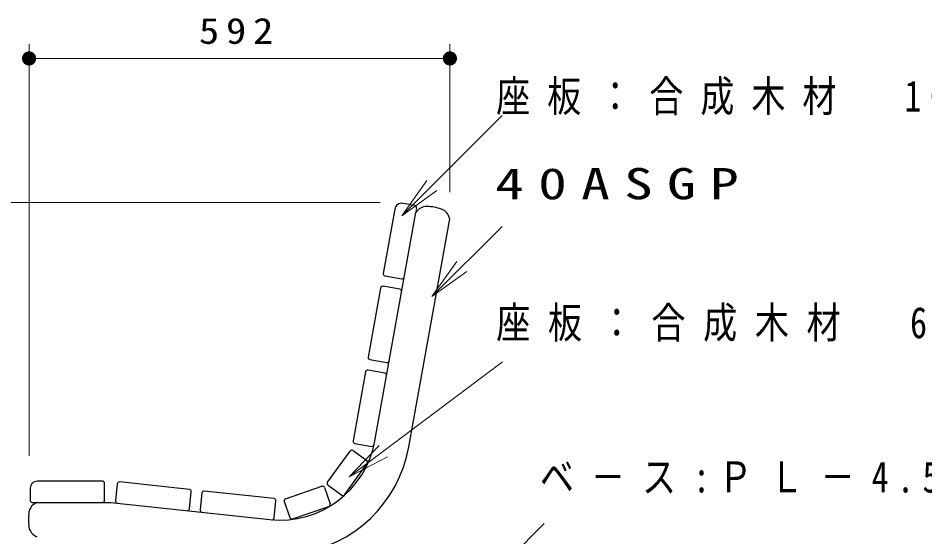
# Model space of a CAD drawing. Units: millimetres on the paper, scale 1:20. Extents: x -365 to 12, y -38 to 257.
# Drawn here: x -112.2 to -48.2, y 121.1 to 157.6 of the extents above; entities that cross this region are included whole.
import ezdxf

# ---------------------------------------------------------------- set-up
doc = ezdxf.new("R2010")
doc.units = ezdxf.units.MM
doc.layers.add('LY_1', color=7, linetype='Continuous', lineweight=25)
doc.styles.add('ＭＳ ゴシック', font='')
doc.styles.get('ＭＳ ゴシック').set_extended_font_data('MS Gothic')

# ---------------------------------------------------------------- blocks, each defined once
blk = doc.blocks.new('filled_dot')
at = {"color": 0, "linetype": 'Continuous', "lineweight": -2, "const_width": 1.25}
blk.add_lwpolyline([(-0.625, 0, 1), (0.625, 0, 1)], format="xyb", close=True, dxfattribs=at)
blk = doc.blocks.new('open_arrow')
at = {"color": 0, "linetype": 'Continuous', "lineweight": -2}
blk.add_lwpolyline([(7.5, 1.25), (0, 0), (7.5, -1.25)], dxfattribs=at)

msp = doc.modelspace()

# ---------------------------------------------------------------- linework, layer by layer
at = {"layer": 'LY_1', "lineweight": 13}
for p, q in [((-111.382, 126.788), (-111.382, 155.799)), ((-81.708, 145.362), (-81.708, 155.799)), ((-111.382, 154.799), (-81.708, 154.799)), ((-85.099, 143.711), (-78.028, 150.782)), ((-86.618, 144.649), (-142.432, 144.649)), ((-82.977, 138.003), (-78.028, 142.953)), ((-88.806, 125.304), (-77.989, 133.396)), ((-90.105, 106.951), (-75.055, 122.001))]:
    msp.add_line(p, q, dxfattribs=at)
at = {"layer": 'LY_1', "color": 3}
for p, q in [((-84.179, 144.426), (-85.015, 144.576)), ((-85.596, 144.172), (-86.408, 139.644)), ((-86.286, 139.47), (-85.105, 139.259)), ((-86.593, 138.611), (-87.467, 133.739)), ((-85.238, 138.52), (-86.419, 138.732)), ((-87.345, 133.565), (-86.164, 133.353)), ((-87.652, 132.705), (-88.526, 127.833)), ((-86.297, 132.615), (-87.478, 132.826)), ((-88.404, 127.659), (-87.223, 127.447)), ((-106.207, 124.995), (-110.807, 124.995)), ((-106.057, 123.645), (-106.057, 124.845)), ((-105.162, 124.803), (-105.291, 123.61)), ((-100.076, 124.405), (-104.997, 124.936)), ((-111.307, 124.495), (-111.307, 123.645)), ((-100.072, 123.046), (-99.943, 124.239)), ((-99.197, 124.159), (-99.326, 122.966)), ((-94.11, 123.76), (-99.032, 124.292)), ((-94.106, 122.402), (-93.977, 123.595))]:
    msp.add_line(p, q, dxfattribs=at)
at = {"layer": 'LY_1'}
for p, q in [((-87.002, 127.832), (-84.116, 143.928)), ((-84.61, 127.403), (-81.724, 143.499)), ((-90.335, 124.929), (-88.748, 127.113)), ((-88.538, 127.146), (-87.567, 126.44)), ((-89.122, 124.047), (-87.534, 126.231)), ((-90.302, 124.719), (-89.331, 124.014)), ((-93.292, 123.752), (-90.739, 124.63)), ((-90.548, 124.537), (-90.158, 123.402)), ((-111.157, 123.495), (-105.616, 123.495)), ((-105.616, 123.495), (-94.409, 122.284)), ((-93.385, 123.561), (-92.995, 122.426)), ((-92.804, 122.333), (-90.251, 123.212))]:
    msp.add_line(p, q, dxfattribs=at)
at = {"layer": 'LY_1', "color": 32, "lineweight": 13}
msp.add_line((-84.057, 144.252), (-84.116, 143.928), dxfattribs=at)
at = {"layer": 'LY_1', "color": 3}
for centre, radius, start, end in [((-85.104, 144.084), 0.5, 79.83401, 169.83401), ((-84.205, 144.278), 0.15, 349.83401, 79.83401), ((-86.26, 139.618), 0.15, 169.83401, 259.83401), ((-85.079, 139.406), 0.15, 259.83401, 349.83401), ((-86.445, 138.584), 0.15, 79.83401, 169.83401), ((-85.264, 138.373), 0.15, 349.83401, 79.83401), ((-87.319, 133.712), 0.15, 169.83401, 259.83401), ((-86.138, 133.5), 0.15, 259.83401, 349.83401), ((-87.504, 132.679), 0.15, 79.83401, 169.83401), ((-86.323, 132.467), 0.15, 349.83401, 79.83401), ((-88.378, 127.806), 0.15, 169.83401, 259.83401), ((-87.197, 127.595), 0.15, 259.83401, 349.83401), ((-110.807, 124.495), 0.5, 90, 180), ((-106.207, 124.845), 0.15, 0, 90), ((-105.013, 124.787), 0.15, 83.83402, 173.83401), ((-100.092, 124.256), 0.15, 353.83402, 83.83402), ((-99.048, 124.143), 0.15, 83.83402, 173.83401), ((-111.157, 123.645), 0.15, 180, 270), ((-106.207, 123.645), 0.15, 270, 0), ((-105.142, 123.594), 0.15, 173.83401, 263.83402), ((-94.127, 123.611), 0.15, 353.83402, 83.83402), ((-100.221, 123.062), 0.15, 263.83402, 353.83402), ((-99.177, 122.95), 0.15, 173.83401, 263.83402), ((-94.255, 122.418), 0.15, 263.83402, 353.83402)]:
    msp.add_arc(centre, radius, start, end, dxfattribs=at)
at = {"layer": 'LY_1'}
for centre, radius, start, end in [((-83.346, 143.462), 0.9, 89.04866, 148.79418), ((-83.431, 140.863), 3.5, 71.30611, 88.36367), ((-82.608, 143.33), 0.9, 10.87261, 70.62566), ((-93.68, 129.03), 6.785, 263.83403, 349.834), ((-93.68, 129.03), 9.215, 277.57703, 349.834), ((-88.626, 127.024), 0.15, 53.98395, 143.98395), ((-87.656, 126.319), 0.15, 323.98395, 53.98395), ((-90.214, 124.841), 0.15, 143.98395, 233.98395), ((-90.69, 124.488), 0.15, 18.98528, 108.98528), ((-89.243, 124.135), 0.15, 233.98395, 323.98395), ((-110.505, 122.655), 0.9, 111.03974, 170.79164), ((-93.243, 123.61), 0.15, 108.98528, 198.98528), ((-107.932, 122.28), 3.5, 171.47209, 188.52965), ((-90.3, 123.353), 0.15, 288.98528, 18.98528), ((-92.853, 122.475), 0.15, 198.98528, 288.98528), ((-110.505, 121.905), 0.9, 189.21466, 248.96045)]:
    msp.add_arc(centre, radius, start, end, dxfattribs=at)

# ---------------------------------------------------------------- block references
at = {"layer": 'LY_1', "lineweight": 13, "xscale": 0.4, "yscale": 0.4}
msp.add_blockref('filled_dot', (-111.382, 154.799), dxfattribs=at)
for name, p, rotation in [('filled_dot', (-81.708, 154.799), 180), ('open_arrow', (-85.099, 143.711), 45), ('open_arrow', (-82.977, 138.003), 45), ('open_arrow', (-88.806, 125.304), 36.8)]:
    msp.add_blockref(name, p, dxfattribs=dict(at, rotation=rotation))

# ---------------------------------------------------------------- texts
at = {"layer": 'LY_1', "style": 'ＭＳ ゴシック'}
for s, insert, char_height, attachment_point in [('\\T1.33;\\W1.15;592', (-96.545, 155.799), 1.833, 8), ('\\T1.5;\\W0.8;座板：合成木材\u3000105×30', (-78.446, 150.782), 2.199, 7), ('\\T1.5;\\W1.35;40ASGP', (-78.51, 145.953), 2.199, 4), ('\\T1.52;\\W0.8;座板：合成木材\u300060×30', (-78.439, 136.046), 2.199, 4), ('\\T1.5;\\W0.8;ベ－ス:ＰＬ－4.5\u3000(プレス成形品)', (-75.361, 125.001), 2.199, 4)]:
    msp.add_mtext(s, dxfattribs=dict(at, insert=insert, char_height=char_height, attachment_point=attachment_point))

doc.saveas('drawing.dxf')
